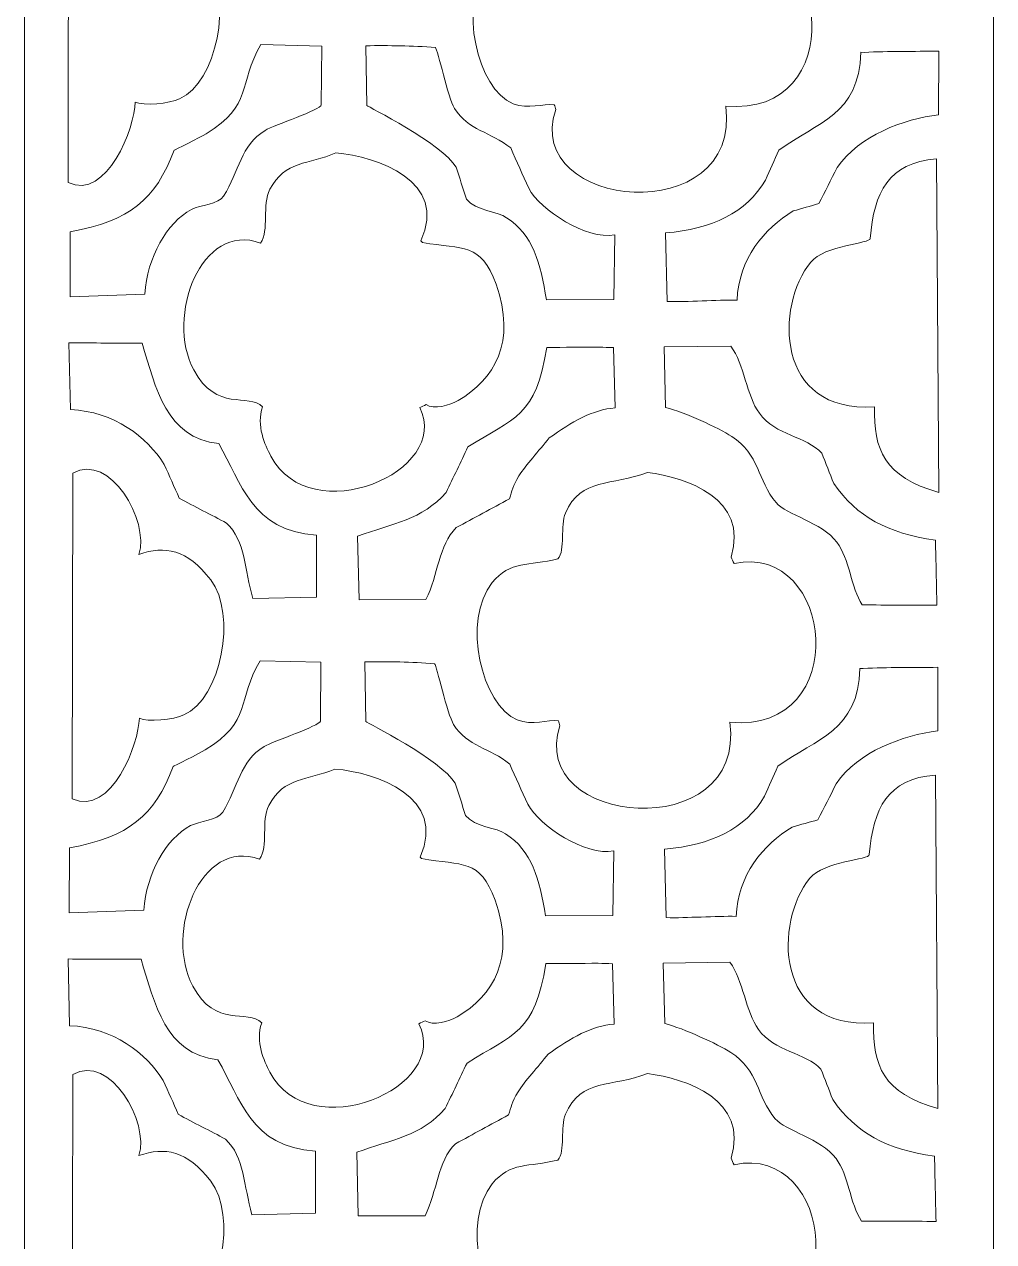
# Model space of a CAD drawing. Header units: centimetres. Extents: x 10.2 to 19.7, y -9.7 to 9.5.
# Drawn here: x 10.25 to 14.58, y -0.04 to 5.39 of the extents above; entities that cross this region are included whole.
import ezdxf

# ---------------------------------------------------------------- set-up
doc = ezdxf.new("R2010")
doc.units = ezdxf.units.CM
doc.header["$MEASUREMENT"] = 0
doc.layers.add('layer 1', color=7, linetype='Continuous')

msp = doc.modelspace()

# ---------------------------------------------------------------- linework, layer by layer
at = {"layer": 'layer 1', "color": 250, "lineweight": 9}
for points, knots in [([(10.27031, 9.5), (10.27031, 9.5), (14.55617, 9.5), (14.55617, 9.5), (14.55617, 9.5), (14.56809, 9.5), (14.57782, 9.48901), (14.57782, 9.47555), (14.57782, 9.47555), (14.57782, 9.47555), (14.57782, -9.47423), (14.57782, -9.47423), (14.57782, -9.47423), (14.57782, -9.48769), (14.56809, -9.49868), (14.55617, -9.49868), (14.55617, -9.49868), (14.55617, -9.49868), (10.27031, -9.49868), (10.27031, -9.49868), (10.27031, -9.49868), (10.25839, -9.49868), (10.24866, -9.48769), (10.24866, -9.47423), (10.24866, -9.47423), (10.24866, -9.47423), (10.24866, 9.47555), (10.24866, 9.47555), (10.24866, 9.47555), (10.24866, 9.48901), (10.25839, 9.5), (10.27031, 9.5)], [0, 0, 0, 0, 0.1111111, 0.1111111, 0.1111111, 0.1111111, 0.2222222, 0.2222222, 0.2222222, 0.2222222, 0.3333333, 0.3333333, 0.3333333, 0.3333333, 0.4444444, 0.4444444, 0.4444444, 0.4444444, 0.5555556, 0.5555556, 0.5555556, 0.5555556, 0.6666667, 0.6666667, 0.6666667, 0.6666667, 0.7777778, 0.7777778, 0.7777778, 0.7777778, 1, 1, 1, 1]), ([(10.44637, 6.13855), (10.44637, 6.13855), (10.44393, 4.68501), (10.44393, 4.68501), (10.44393, 4.68501), (10.61905, 4.60469), (10.7424, 4.93335), (10.74369, 5.0446), (10.74369, 5.0446), (10.77925, 5.02628), (10.89822, 5.03812), (10.94211, 5.05931), (10.94211, 5.05931), (11.10903, 5.13197), (11.18094, 5.50832), (11.06227, 5.66226), (11.06227, 5.66226), (10.95609, 5.80003), (10.85843, 5.81562), (10.74182, 5.77631), (10.74182, 5.77631), (10.78939, 5.92615), (10.61311, 6.23276), (10.44637, 6.13855)], [0, 0, 0, 0, 0.1428571, 0.1428571, 0.1428571, 0.1428571, 0.2857143, 0.2857143, 0.2857143, 0.2857143, 0.4285714, 0.4285714, 0.4285714, 0.4285714, 0.5714286, 0.5714286, 0.5714286, 0.5714286, 0.7142857, 0.7142857, 0.7142857, 0.7142857, 1, 1, 1, 1]), ([(13.01332, 6.14253), (12.85456, 6.08029), (12.71507, 6.12186), (12.64695, 5.96064), (12.64695, 5.96064), (12.6231, 5.90418), (12.64696, 5.79626), (12.61325, 5.75589), (12.61325, 5.75589), (12.48093, 5.7237), (12.40035, 5.74891), (12.31978, 5.65009), (12.31978, 5.65009), (12.18234, 5.48153), (12.27255, 5.10065), (12.43143, 5.03737), (12.43143, 5.03737), (12.49994, 5.01009), (12.56514, 5.0395), (12.61566, 5.03257), (12.61566, 5.03257), (12.61783, 5.02543), (12.62003, 5.01828), (12.6222, 5.01112), (12.6222, 5.01112), (12.46975, 4.56123), (13.45399, 4.47312), (13.38132, 5.0268), (13.38132, 5.0268), (13.93299, 4.97541), (13.847, 5.83105), (13.39979, 5.73539), (13.39979, 5.73539), (13.39532, 5.74495), (13.39084, 5.75453), (13.38635, 5.7641), (13.38635, 5.7641), (13.46767, 6.02521), (13.18676, 6.11997), (13.01332, 6.14253)], [0, 0, 0, 0, 0.0909091, 0.0909091, 0.0909091, 0.0909091, 0.1818182, 0.1818182, 0.1818182, 0.1818182, 0.2727273, 0.2727273, 0.2727273, 0.2727273, 0.3636364, 0.3636364, 0.3636364, 0.3636364, 0.4545455, 0.4545455, 0.4545455, 0.4545455, 0.5454545, 0.5454545, 0.5454545, 0.5454545, 0.6363636, 0.6363636, 0.6363636, 0.6363636, 0.7272727, 0.7272727, 0.7272727, 0.7272727, 0.8181818, 0.8181818, 0.8181818, 0.8181818, 1, 1, 1, 1]), ([(11.30529, 5.30132), (11.2014, 5.12299), (11.27124, 5.03227), (11.06093, 4.90351), (11.06093, 4.90351), (11.03413, 4.88711), (10.91719, 4.82927), (10.91719, 4.82927), (10.91719, 4.82927), (10.83423, 4.60803), (10.71942, 4.51442), (10.4539, 4.46554), (10.4539, 4.46554), (10.4539, 4.46554), (10.4534, 4.17482), (10.4534, 4.17482), (10.4534, 4.17482), (10.4534, 4.17482), (10.78699, 4.1874), (10.78699, 4.1874), (10.78699, 4.1874), (10.79632, 4.34996), (10.88567, 4.50763), (10.99537, 4.56488), (10.99537, 4.56488), (11.03507, 4.58559), (11.11599, 4.58854), (11.13876, 4.62494), (11.13876, 4.62494), (11.20853, 4.73652), (11.21428, 4.85232), (11.32366, 4.91794), (11.32366, 4.91794), (11.36417, 4.94223), (11.57295, 5.01044), (11.57482, 5.03193), (11.57482, 5.03193), (11.57482, 5.03193), (11.57706, 5.29467), (11.57706, 5.29467), (11.57706, 5.29467), (11.57706, 5.29467), (11.30529, 5.30132), (11.30529, 5.30132)], [0, 0, 0, 0, 0.0833333, 0.0833333, 0.0833333, 0.0833333, 0.1666667, 0.1666667, 0.1666667, 0.1666667, 0.25, 0.25, 0.25, 0.25, 0.3333333, 0.3333333, 0.3333333, 0.3333333, 0.4166667, 0.4166667, 0.4166667, 0.4166667, 0.5, 0.5, 0.5, 0.5, 0.5833333, 0.5833333, 0.5833333, 0.5833333, 0.6666667, 0.6666667, 0.6666667, 0.6666667, 0.75, 0.75, 0.75, 0.75, 0.8333333, 0.8333333, 0.8333333, 0.8333333, 1, 1, 1, 1]), ([(11.77316, 5.29621), (11.77316, 5.29621), (11.77842, 5.02924), (11.77842, 5.02924), (11.77842, 5.02924), (11.77845, 5.02783), (12.11565, 4.85786), (12.17737, 4.75387), (12.17737, 4.75387), (12.19267, 4.70621), (12.20797, 4.65851), (12.22328, 4.61085), (12.22328, 4.61085), (12.26451, 4.55806), (12.36508, 4.55618), (12.40157, 4.52849), (12.40157, 4.52849), (12.51766, 4.45547), (12.5556, 4.32469), (12.58029, 4.16192), (12.58029, 4.16192), (12.58029, 4.16192), (12.88144, 4.16317), (12.88144, 4.16317), (12.88144, 4.16317), (12.88144, 4.16317), (12.88565, 4.45177), (12.88565, 4.45177), (12.88565, 4.45177), (12.75685, 4.42847), (12.55514, 4.56206), (12.5011, 4.66034), (12.5011, 4.66034), (12.4743, 4.72013), (12.4475, 4.77993), (12.42069, 4.8397), (12.42069, 4.8397), (12.332, 4.9126), (12.23127, 4.91768), (12.17003, 5.01642), (12.17003, 5.01642), (12.14064, 5.06381), (12.09448, 5.27977), (12.08493, 5.28808), (12.08493, 5.28808), (11.97978, 5.29667), (11.87874, 5.29751), (11.77316, 5.29621)], [0, 0, 0, 0, 0.0769231, 0.0769231, 0.0769231, 0.0769231, 0.1538462, 0.1538462, 0.1538462, 0.1538462, 0.2307692, 0.2307692, 0.2307692, 0.2307692, 0.3076923, 0.3076923, 0.3076923, 0.3076923, 0.3846154, 0.3846154, 0.3846154, 0.3846154, 0.4615385, 0.4615385, 0.4615385, 0.4615385, 0.5384615, 0.5384615, 0.5384615, 0.5384615, 0.6153846, 0.6153846, 0.6153846, 0.6153846, 0.6923077, 0.6923077, 0.6923077, 0.6923077, 0.7692308, 0.7692308, 0.7692308, 0.7692308, 0.8461538, 0.8461538, 0.8461538, 0.8461538, 1, 1, 1, 1]), ([(13.99887, 5.26655), (13.99887, 5.26655), (13.98471, 5.26692), (13.98471, 5.26692), (13.98471, 5.26692), (13.9774, 4.98587), (13.79059, 4.95589), (13.61876, 4.82975), (13.61876, 4.82975), (13.59871, 4.78537), (13.57864, 4.74096), (13.55856, 4.69659), (13.55856, 4.69659), (13.47401, 4.55002), (13.31949, 4.47784), (13.112, 4.46008), (13.112, 4.46008), (13.112, 4.46008), (13.11999, 4.15405), (13.11999, 4.15405), (13.11999, 4.15405), (13.20975, 4.15171), (13.3418, 4.16199), (13.43155, 4.15965), (13.43155, 4.15965), (13.43991, 4.34481), (13.55234, 4.47986), (13.68261, 4.55862), (13.68261, 4.55862), (13.72071, 4.56946), (13.75882, 4.58029), (13.79691, 4.59111), (13.79691, 4.59111), (13.82429, 4.64474), (13.85171, 4.69841), (13.87909, 4.75206), (13.87909, 4.75206), (13.97654, 4.89692), (14.17621, 4.96777), (14.33198, 4.98842), (14.33198, 4.98842), (14.33198, 4.98842), (14.33229, 5.27205), (14.33229, 5.27205), (14.33229, 5.27205), (14.22308, 5.27049), (14.11008, 5.27241), (13.99887, 5.26655)], [0, 0, 0, 0, 0.0769231, 0.0769231, 0.0769231, 0.0769231, 0.1538462, 0.1538462, 0.1538462, 0.1538462, 0.2307692, 0.2307692, 0.2307692, 0.2307692, 0.3076923, 0.3076923, 0.3076923, 0.3076923, 0.3846154, 0.3846154, 0.3846154, 0.3846154, 0.4615385, 0.4615385, 0.4615385, 0.4615385, 0.5384615, 0.5384615, 0.5384615, 0.5384615, 0.6153846, 0.6153846, 0.6153846, 0.6153846, 0.6923077, 0.6923077, 0.6923077, 0.6923077, 0.7692308, 0.7692308, 0.7692308, 0.7692308, 0.8461538, 0.8461538, 0.8461538, 0.8461538, 1, 1, 1, 1]), ([(11.64013, 4.81751), (11.51755, 4.76562), (11.41108, 4.78287), (11.34517, 4.65502), (11.34517, 4.65502), (11.309, 4.58481), (11.34383, 4.47323), (11.30346, 4.41503), (11.30346, 4.41503), (11.03927, 4.51227), (10.87793, 4.08725), (11.00506, 3.84845), (11.00506, 3.84845), (11.10602, 3.65884), (11.2496, 3.74674), (11.31278, 3.68443), (11.31278, 3.68443), (11.28396, 3.5994), (11.3224, 3.51477), (11.34958, 3.46366), (11.34958, 3.46366), (11.52838, 3.12732), (12.1593, 3.39494), (12.01466, 3.68032), (12.01466, 3.68032), (12.02424, 3.68479), (12.0338, 3.68927), (12.04337, 3.69374), (12.04337, 3.69374), (12.07546, 3.66883), (12.15201, 3.69177), (12.18564, 3.71131), (12.18564, 3.71131), (12.34839, 3.8059), (12.44756, 3.97337), (12.35521, 4.2316), (12.35521, 4.2316), (12.28819, 4.41898), (12.20987, 4.38542), (12.02678, 4.41743), (12.02678, 4.41743), (12.02449, 4.41986), (12.02219, 4.42229), (12.01989, 4.42472), (12.01989, 4.42472), (12.14362, 4.69171), (11.82399, 4.80255), (11.64013, 4.81751)], [0, 0, 0, 0, 0.0769231, 0.0769231, 0.0769231, 0.0769231, 0.1538462, 0.1538462, 0.1538462, 0.1538462, 0.2307692, 0.2307692, 0.2307692, 0.2307692, 0.3076923, 0.3076923, 0.3076923, 0.3076923, 0.3846154, 0.3846154, 0.3846154, 0.3846154, 0.4615385, 0.4615385, 0.4615385, 0.4615385, 0.5384615, 0.5384615, 0.5384615, 0.5384615, 0.6153846, 0.6153846, 0.6153846, 0.6153846, 0.6923077, 0.6923077, 0.6923077, 0.6923077, 0.7692308, 0.7692308, 0.7692308, 0.7692308, 0.8461538, 0.8461538, 0.8461538, 0.8461538, 1, 1, 1, 1]), ([(14.32183, 4.79068), (14.32183, 4.79068), (14.33228, 3.30188), (14.33228, 3.30188), (14.33228, 3.30188), (14.08764, 3.37028), (14.04189, 3.49366), (14.04576, 3.68441), (14.04576, 3.68441), (13.6004, 3.65275), (13.6029, 4.1363), (13.76077, 4.32983), (13.76077, 4.32983), (13.82299, 4.4061), (14.0281, 4.41217), (14.02618, 4.43552), (14.02618, 4.43552), (14.04445, 4.64158), (14.10711, 4.77434), (14.32183, 4.79068)], [0, 0, 0, 0, 0.1666667, 0.1666667, 0.1666667, 0.1666667, 0.3333333, 0.3333333, 0.3333333, 0.3333333, 0.5, 0.5, 0.5, 0.5, 0.6666667, 0.6666667, 0.6666667, 0.6666667, 1, 1, 1, 1]), ([(11.5531, 3.11091), (11.26213, 3.13083), (11.21998, 3.34287), (11.11702, 3.51937), (11.11702, 3.51937), (10.88089, 3.54521), (10.83626, 3.76845), (10.77418, 3.96793), (10.77418, 3.96793), (10.66548, 3.9684), (10.55675, 3.96887), (10.44805, 3.96934), (10.44805, 3.96934), (10.44805, 3.96934), (10.45445, 3.67135), (10.45445, 3.67135), (10.45445, 3.67135), (10.64891, 3.66365), (10.79694, 3.54919), (10.87352, 3.42643), (10.87352, 3.42643), (10.89585, 3.37623), (10.91818, 3.32599), (10.94049, 3.27578), (10.94049, 3.27578), (11.00572, 3.23863), (11.08632, 3.20147), (11.15151, 3.16433), (11.15151, 3.16433), (11.23673, 3.08585), (11.23231, 2.95481), (11.26917, 2.82759), (11.26917, 2.82759), (11.26917, 2.82759), (11.55298, 2.83437), (11.55298, 2.83437), (11.55298, 2.83437), (11.55302, 2.92654), (11.55306, 3.01873), (11.5531, 3.11091)], [0, 0, 0, 0, 0.0909091, 0.0909091, 0.0909091, 0.0909091, 0.1818182, 0.1818182, 0.1818182, 0.1818182, 0.2727273, 0.2727273, 0.2727273, 0.2727273, 0.3636364, 0.3636364, 0.3636364, 0.3636364, 0.4545455, 0.4545455, 0.4545455, 0.4545455, 0.5454545, 0.5454545, 0.5454545, 0.5454545, 0.6363636, 0.6363636, 0.6363636, 0.6363636, 0.7272727, 0.7272727, 0.7272727, 0.7272727, 0.8181818, 0.8181818, 0.8181818, 0.8181818, 1, 1, 1, 1]), ([(12.81586, 3.95015), (12.73785, 3.94982), (12.65984, 3.9495), (12.58185, 3.94917), (12.58185, 3.94917), (12.53497, 3.64055), (12.43585, 3.63399), (12.22989, 3.50453), (12.22989, 3.50453), (12.1974, 3.43684), (12.1649, 3.36913), (12.13242, 3.30144), (12.13242, 3.30144), (12.02443, 3.17813), (11.89436, 3.16353), (11.73733, 3.10611), (11.73733, 3.10611), (11.73733, 3.10611), (11.74412, 2.8223), (11.74412, 2.8223), (11.74412, 2.8223), (11.74412, 2.8223), (12.04228, 2.82293), (12.04228, 2.82293), (12.04228, 2.82293), (12.09859, 2.93417), (12.09669, 3.06456), (12.17795, 3.14426), (12.17795, 3.14426), (12.25707, 3.1871), (12.33619, 3.22995), (12.41529, 3.27279), (12.41529, 3.27279), (12.4281, 3.31027), (12.42783, 3.32761), (12.45784, 3.37593), (12.45784, 3.37593), (12.48785, 3.42426), (12.54652, 3.48686), (12.59293, 3.54472), (12.59293, 3.54472), (12.69217, 3.6156), (12.78756, 3.67232), (12.88678, 3.67886), (12.88678, 3.67886), (12.88678, 3.67886), (12.87963, 3.94849), (12.87963, 3.94849), (12.87963, 3.94849), (12.85837, 3.94904), (12.83711, 3.9496), (12.81586, 3.95015)], [0, 0, 0, 0, 0.0714286, 0.0714286, 0.0714286, 0.0714286, 0.1428571, 0.1428571, 0.1428571, 0.1428571, 0.2142857, 0.2142857, 0.2142857, 0.2142857, 0.2857143, 0.2857143, 0.2857143, 0.2857143, 0.3571429, 0.3571429, 0.3571429, 0.3571429, 0.4285714, 0.4285714, 0.4285714, 0.4285714, 0.5, 0.5, 0.5, 0.5, 0.5714286, 0.5714286, 0.5714286, 0.5714286, 0.6428571, 0.6428571, 0.6428571, 0.6428571, 0.7142857, 0.7142857, 0.7142857, 0.7142857, 0.7857143, 0.7857143, 0.7857143, 0.7857143, 0.8571429, 0.8571429, 0.8571429, 0.8571429, 1, 1, 1, 1]), ([(14.32449, 2.79758), (14.32231, 2.89453), (14.3201, 2.99152), (14.3179, 3.08848), (14.3179, 3.08848), (14.10097, 3.1203), (13.9682, 3.19139), (13.8636, 3.3414), (13.8636, 3.3414), (13.84588, 3.38676), (13.82815, 3.43214), (13.81042, 3.47752), (13.81042, 3.47752), (13.74066, 3.55231), (13.60369, 3.55511), (13.53141, 3.65495), (13.53141, 3.65495), (13.47345, 3.73505), (13.46454, 3.87271), (13.40418, 3.95477), (13.40418, 3.95477), (13.40418, 3.95477), (13.10579, 3.95101), (13.10579, 3.95101), (13.10579, 3.95101), (13.10579, 3.95101), (13.11293, 3.68141), (13.11293, 3.68141), (13.11293, 3.68141), (13.20027, 3.65826), (13.34704, 3.59065), (13.40818, 3.55181), (13.40818, 3.55181), (13.53197, 3.47321), (13.52328, 3.35578), (13.6061, 3.25594), (13.6061, 3.25594), (13.65104, 3.20176), (13.80991, 3.16893), (13.87802, 3.07867), (13.87802, 3.07867), (13.93397, 3.00453), (13.93999, 2.87805), (13.99128, 2.79917), (13.99128, 2.79917), (14.10234, 2.79863), (14.21343, 2.79812), (14.32449, 2.79758)], [0, 0, 0, 0, 0.0769231, 0.0769231, 0.0769231, 0.0769231, 0.1538462, 0.1538462, 0.1538462, 0.1538462, 0.2307692, 0.2307692, 0.2307692, 0.2307692, 0.3076923, 0.3076923, 0.3076923, 0.3076923, 0.3846154, 0.3846154, 0.3846154, 0.3846154, 0.4615385, 0.4615385, 0.4615385, 0.4615385, 0.5384615, 0.5384615, 0.5384615, 0.5384615, 0.6153846, 0.6153846, 0.6153846, 0.6153846, 0.6923077, 0.6923077, 0.6923077, 0.6923077, 0.7692308, 0.7692308, 0.7692308, 0.7692308, 0.8461538, 0.8461538, 0.8461538, 0.8461538, 1, 1, 1, 1]), ([(10.46503, 3.38721), (10.46503, 3.38721), (10.46258, 1.93368), (10.46258, 1.93368), (10.46258, 1.93368), (10.63771, 1.85335), (10.76105, 2.18202), (10.76234, 2.29326), (10.76234, 2.29326), (10.7979, 2.27494), (10.91688, 2.28679), (10.96077, 2.30797), (10.96077, 2.30797), (11.12768, 2.38064), (11.1996, 2.75699), (11.08093, 2.91093), (11.08093, 2.91093), (10.97475, 3.04869), (10.87708, 3.06429), (10.76048, 3.02498), (10.76048, 3.02498), (10.80804, 3.17482), (10.63177, 3.48143), (10.46503, 3.38721)], [0, 0, 0, 0, 0.1428571, 0.1428571, 0.1428571, 0.1428571, 0.2857143, 0.2857143, 0.2857143, 0.2857143, 0.4285714, 0.4285714, 0.4285714, 0.4285714, 0.5714286, 0.5714286, 0.5714286, 0.5714286, 0.7142857, 0.7142857, 0.7142857, 0.7142857, 1, 1, 1, 1]), ([(13.03197, 3.3912), (12.87322, 3.32896), (12.73373, 3.37052), (12.66561, 3.20931), (12.66561, 3.20931), (12.64176, 3.15285), (12.66562, 3.04492), (12.63191, 3.00456), (12.63191, 3.00456), (12.49959, 2.97237), (12.41901, 2.99757), (12.33843, 2.89875), (12.33843, 2.89875), (12.201, 2.73019), (12.29121, 2.34932), (12.45009, 2.28604), (12.45009, 2.28604), (12.5186, 2.25875), (12.5838, 2.28816), (12.63431, 2.28124), (12.63431, 2.28124), (12.63649, 2.27409), (12.63868, 2.26695), (12.64086, 2.25979), (12.64086, 2.25979), (12.4884, 1.8099), (13.47264, 1.72178), (13.39998, 2.27547), (13.39998, 2.27547), (13.95165, 2.22408), (13.86566, 3.07972), (13.41845, 2.98405), (13.41845, 2.98405), (13.41397, 2.99362), (13.4095, 3.0032), (13.40501, 3.01277), (13.40501, 3.01277), (13.48633, 3.27387), (13.20542, 3.36863), (13.03197, 3.3912)], [0, 0, 0, 0, 0.0909091, 0.0909091, 0.0909091, 0.0909091, 0.1818182, 0.1818182, 0.1818182, 0.1818182, 0.2727273, 0.2727273, 0.2727273, 0.2727273, 0.3636364, 0.3636364, 0.3636364, 0.3636364, 0.4545455, 0.4545455, 0.4545455, 0.4545455, 0.5454545, 0.5454545, 0.5454545, 0.5454545, 0.6363636, 0.6363636, 0.6363636, 0.6363636, 0.7272727, 0.7272727, 0.7272727, 0.7272727, 0.8181818, 0.8181818, 0.8181818, 0.8181818, 1, 1, 1, 1]), ([(11.30117, 2.54998), (11.19728, 2.37165), (11.26712, 2.28094), (11.05681, 2.15218), (11.05681, 2.15218), (11.03001, 2.13577), (10.91307, 2.07794), (10.91307, 2.07794), (10.91307, 2.07794), (10.83011, 1.8567), (10.7153, 1.76309), (10.44978, 1.71421), (10.44978, 1.71421), (10.44978, 1.71421), (10.44928, 1.42348), (10.44928, 1.42348), (10.44928, 1.42348), (10.44928, 1.42348), (10.78287, 1.43606), (10.78287, 1.43606), (10.78287, 1.43606), (10.7922, 1.59863), (10.88155, 1.75629), (10.99125, 1.81354), (10.99125, 1.81354), (11.03095, 1.83425), (11.11187, 1.8372), (11.13464, 1.8736), (11.13464, 1.8736), (11.20441, 1.98519), (11.21016, 2.10099), (11.31954, 2.16661), (11.31954, 2.16661), (11.36005, 2.1909), (11.56883, 2.2591), (11.5707, 2.2806), (11.5707, 2.2806), (11.5707, 2.2806), (11.57294, 2.54333), (11.57294, 2.54333), (11.57294, 2.54333), (11.57294, 2.54333), (11.30117, 2.54998), (11.30117, 2.54998)], [0, 0, 0, 0, 0.0833333, 0.0833333, 0.0833333, 0.0833333, 0.1666667, 0.1666667, 0.1666667, 0.1666667, 0.25, 0.25, 0.25, 0.25, 0.3333333, 0.3333333, 0.3333333, 0.3333333, 0.4166667, 0.4166667, 0.4166667, 0.4166667, 0.5, 0.5, 0.5, 0.5, 0.5833333, 0.5833333, 0.5833333, 0.5833333, 0.6666667, 0.6666667, 0.6666667, 0.6666667, 0.75, 0.75, 0.75, 0.75, 0.8333333, 0.8333333, 0.8333333, 0.8333333, 1, 1, 1, 1]), ([(11.76904, 2.54487), (11.76904, 2.54487), (11.7743, 2.2779), (11.7743, 2.2779), (11.7743, 2.2779), (11.77433, 2.2765), (12.11153, 2.10652), (12.17325, 2.00253), (12.17325, 2.00253), (12.18855, 1.95487), (12.20385, 1.90718), (12.21916, 1.85952), (12.21916, 1.85952), (12.26039, 1.80673), (12.36096, 1.80484), (12.39745, 1.77715), (12.39745, 1.77715), (12.51354, 1.70413), (12.55148, 1.57336), (12.57617, 1.41059), (12.57617, 1.41059), (12.57617, 1.41059), (12.87732, 1.41184), (12.87732, 1.41184), (12.87732, 1.41184), (12.87732, 1.41184), (12.88153, 1.70044), (12.88153, 1.70044), (12.88153, 1.70044), (12.75273, 1.67714), (12.55102, 1.81073), (12.49698, 1.909), (12.49698, 1.909), (12.47018, 1.96879), (12.44338, 2.0286), (12.41657, 2.08837), (12.41657, 2.08837), (12.32788, 2.16126), (12.22715, 2.16635), (12.16591, 2.26508), (12.16591, 2.26508), (12.13652, 2.31247), (12.09036, 2.52844), (12.08081, 2.53674), (12.08081, 2.53674), (11.97566, 2.54533), (11.87462, 2.54617), (11.76904, 2.54487)], [0, 0, 0, 0, 0.0769231, 0.0769231, 0.0769231, 0.0769231, 0.1538462, 0.1538462, 0.1538462, 0.1538462, 0.2307692, 0.2307692, 0.2307692, 0.2307692, 0.3076923, 0.3076923, 0.3076923, 0.3076923, 0.3846154, 0.3846154, 0.3846154, 0.3846154, 0.4615385, 0.4615385, 0.4615385, 0.4615385, 0.5384615, 0.5384615, 0.5384615, 0.5384615, 0.6153846, 0.6153846, 0.6153846, 0.6153846, 0.6923077, 0.6923077, 0.6923077, 0.6923077, 0.7692308, 0.7692308, 0.7692308, 0.7692308, 0.8461538, 0.8461538, 0.8461538, 0.8461538, 1, 1, 1, 1]), ([(13.99475, 2.51521), (13.99475, 2.51521), (13.98059, 2.51558), (13.98059, 2.51558), (13.98059, 2.51558), (13.97328, 2.23454), (13.78647, 2.20456), (13.61464, 2.07841), (13.61464, 2.07841), (13.59459, 2.03404), (13.57452, 1.98963), (13.55444, 1.94525), (13.55444, 1.94525), (13.46989, 1.79869), (13.31537, 1.7265), (13.10788, 1.70874), (13.10788, 1.70874), (13.10788, 1.70874), (13.11587, 1.40272), (13.11587, 1.40272), (13.11587, 1.40272), (13.20563, 1.40038), (13.33768, 1.41066), (13.42743, 1.40832), (13.42743, 1.40832), (13.43579, 1.59348), (13.54822, 1.72853), (13.67849, 1.80729), (13.67849, 1.80729), (13.71659, 1.81812), (13.7547, 1.82896), (13.79279, 1.83977), (13.79279, 1.83977), (13.82017, 1.89341), (13.84759, 1.94708), (13.87497, 2.00073), (13.87497, 2.00073), (13.97242, 2.14558), (14.17209, 2.21644), (14.32786, 2.23709), (14.32786, 2.23709), (14.32786, 2.23709), (14.32817, 2.52071), (14.32817, 2.52071), (14.32817, 2.52071), (14.21896, 2.51915), (14.10596, 2.52108), (13.99475, 2.51521)], [0, 0, 0, 0, 0.0769231, 0.0769231, 0.0769231, 0.0769231, 0.1538462, 0.1538462, 0.1538462, 0.1538462, 0.2307692, 0.2307692, 0.2307692, 0.2307692, 0.3076923, 0.3076923, 0.3076923, 0.3076923, 0.3846154, 0.3846154, 0.3846154, 0.3846154, 0.4615385, 0.4615385, 0.4615385, 0.4615385, 0.5384615, 0.5384615, 0.5384615, 0.5384615, 0.6153846, 0.6153846, 0.6153846, 0.6153846, 0.6923077, 0.6923077, 0.6923077, 0.6923077, 0.7692308, 0.7692308, 0.7692308, 0.7692308, 0.8461538, 0.8461538, 0.8461538, 0.8461538, 1, 1, 1, 1]), ([(11.63601, 2.06618), (11.51343, 2.01429), (11.40696, 2.03154), (11.34105, 1.90369), (11.34105, 1.90369), (11.30488, 1.83348), (11.33971, 1.7219), (11.29934, 1.6637), (11.29934, 1.6637), (11.03515, 1.76093), (10.87381, 1.33592), (11.00094, 1.09712), (11.00094, 1.09712), (11.1019, 0.9075), (11.24548, 0.9954), (11.30866, 0.93309), (11.30866, 0.93309), (11.27984, 0.84807), (11.31828, 0.76343), (11.34546, 0.71233), (11.34546, 0.71233), (11.52426, 0.37599), (12.15518, 0.64361), (12.01054, 0.92898), (12.01054, 0.92898), (12.02012, 0.93346), (12.02968, 0.93793), (12.03925, 0.94241), (12.03925, 0.94241), (12.07134, 0.9175), (12.14789, 0.94043), (12.18152, 0.95998), (12.18152, 0.95998), (12.34427, 1.05456), (12.44344, 1.22204), (12.35109, 1.48027), (12.35109, 1.48027), (12.28407, 1.66764), (12.20575, 1.63409), (12.02266, 1.6661), (12.02266, 1.6661), (12.02037, 1.66852), (12.01807, 1.67096), (12.01577, 1.67338), (12.01577, 1.67338), (12.1395, 1.94037), (11.81987, 2.05122), (11.63601, 2.06618)], [0, 0, 0, 0, 0.0769231, 0.0769231, 0.0769231, 0.0769231, 0.1538462, 0.1538462, 0.1538462, 0.1538462, 0.2307692, 0.2307692, 0.2307692, 0.2307692, 0.3076923, 0.3076923, 0.3076923, 0.3076923, 0.3846154, 0.3846154, 0.3846154, 0.3846154, 0.4615385, 0.4615385, 0.4615385, 0.4615385, 0.5384615, 0.5384615, 0.5384615, 0.5384615, 0.6153846, 0.6153846, 0.6153846, 0.6153846, 0.6923077, 0.6923077, 0.6923077, 0.6923077, 0.7692308, 0.7692308, 0.7692308, 0.7692308, 0.8461538, 0.8461538, 0.8461538, 0.8461538, 1, 1, 1, 1]), ([(14.31771, 2.03934), (14.31771, 2.03934), (14.32816, 0.55055), (14.32816, 0.55055), (14.32816, 0.55055), (14.08352, 0.61894), (14.03777, 0.74233), (14.04164, 0.93308), (14.04164, 0.93308), (13.59628, 0.90142), (13.59878, 1.38497), (13.75665, 1.57849), (13.75665, 1.57849), (13.81887, 1.65477), (14.02398, 1.66084), (14.02206, 1.68419), (14.02206, 1.68419), (14.04033, 1.89025), (14.10299, 2.02301), (14.31771, 2.03934)], [0, 0, 0, 0, 0.1666667, 0.1666667, 0.1666667, 0.1666667, 0.3333333, 0.3333333, 0.3333333, 0.3333333, 0.5, 0.5, 0.5, 0.5, 0.6666667, 0.6666667, 0.6666667, 0.6666667, 1, 1, 1, 1]), ([(11.54898, 0.35958), (11.25801, 0.37949), (11.21586, 0.59153), (11.1129, 0.76803), (11.1129, 0.76803), (10.87677, 0.79387), (10.83214, 1.01712), (10.77006, 1.21659), (10.77006, 1.21659), (10.66136, 1.21706), (10.55263, 1.21754), (10.44393, 1.21801), (10.44393, 1.21801), (10.44393, 1.21801), (10.45033, 0.92002), (10.45033, 0.92002), (10.45033, 0.92002), (10.64479, 0.91232), (10.79282, 0.79785), (10.8694, 0.6751), (10.8694, 0.6751), (10.89173, 0.62489), (10.91406, 0.57465), (10.93637, 0.52445), (10.93637, 0.52445), (11.0016, 0.4873), (11.0822, 0.45013), (11.14739, 0.413), (11.14739, 0.413), (11.23261, 0.33452), (11.22819, 0.20347), (11.26505, 0.07626), (11.26505, 0.07626), (11.26505, 0.07626), (11.54886, 0.08303), (11.54886, 0.08303), (11.54886, 0.08303), (11.5489, 0.17521), (11.54894, 0.2674), (11.54898, 0.35958)], [0, 0, 0, 0, 0.0909091, 0.0909091, 0.0909091, 0.0909091, 0.1818182, 0.1818182, 0.1818182, 0.1818182, 0.2727273, 0.2727273, 0.2727273, 0.2727273, 0.3636364, 0.3636364, 0.3636364, 0.3636364, 0.4545455, 0.4545455, 0.4545455, 0.4545455, 0.5454545, 0.5454545, 0.5454545, 0.5454545, 0.6363636, 0.6363636, 0.6363636, 0.6363636, 0.7272727, 0.7272727, 0.7272727, 0.7272727, 0.8181818, 0.8181818, 0.8181818, 0.8181818, 1, 1, 1, 1]), ([(12.81174, 1.19882), (12.73373, 1.19849), (12.65572, 1.19816), (12.57773, 1.19783), (12.57773, 1.19783), (12.53085, 0.88922), (12.43173, 0.88266), (12.22577, 0.75319), (12.22577, 0.75319), (12.19328, 0.6855), (12.16078, 0.6178), (12.1283, 0.5501), (12.1283, 0.5501), (12.02031, 0.4268), (11.89025, 0.4122), (11.73321, 0.35477), (11.73321, 0.35477), (11.73321, 0.35477), (11.74, 0.07096), (11.74, 0.07096), (11.74, 0.07096), (11.74, 0.07096), (12.03816, 0.0716), (12.03816, 0.0716), (12.03816, 0.0716), (12.09447, 0.18283), (12.09257, 0.31322), (12.17383, 0.39293), (12.17383, 0.39293), (12.25295, 0.43576), (12.33207, 0.47862), (12.41117, 0.52145), (12.41117, 0.52145), (12.42398, 0.55893), (12.42371, 0.57628), (12.45372, 0.6246), (12.45372, 0.6246), (12.48373, 0.67292), (12.5424, 0.73552), (12.58881, 0.79339), (12.58881, 0.79339), (12.68805, 0.86426), (12.78344, 0.92098), (12.88266, 0.92753), (12.88266, 0.92753), (12.88266, 0.92753), (12.87551, 1.19716), (12.87551, 1.19716), (12.87551, 1.19716), (12.85425, 1.19771), (12.83299, 1.19826), (12.81174, 1.19882)], [0, 0, 0, 0, 0.0714286, 0.0714286, 0.0714286, 0.0714286, 0.1428571, 0.1428571, 0.1428571, 0.1428571, 0.2142857, 0.2142857, 0.2142857, 0.2142857, 0.2857143, 0.2857143, 0.2857143, 0.2857143, 0.3571429, 0.3571429, 0.3571429, 0.3571429, 0.4285714, 0.4285714, 0.4285714, 0.4285714, 0.5, 0.5, 0.5, 0.5, 0.5714286, 0.5714286, 0.5714286, 0.5714286, 0.6428571, 0.6428571, 0.6428571, 0.6428571, 0.7142857, 0.7142857, 0.7142857, 0.7142857, 0.7857143, 0.7857143, 0.7857143, 0.7857143, 0.8571429, 0.8571429, 0.8571429, 0.8571429, 1, 1, 1, 1]), ([(14.32037, 0.04625), (14.31819, 0.14319), (14.31598, 0.24018), (14.31378, 0.33714), (14.31378, 0.33714), (14.09685, 0.36897), (13.96408, 0.44006), (13.85948, 0.59006), (13.85948, 0.59006), (13.84176, 0.63543), (13.82403, 0.6808), (13.8063, 0.72618), (13.8063, 0.72618), (13.73654, 0.80098), (13.59957, 0.80378), (13.52729, 0.90362), (13.52729, 0.90362), (13.46933, 0.98372), (13.46042, 1.12138), (13.40006, 1.20344), (13.40006, 1.20344), (13.40006, 1.20344), (13.10167, 1.19967), (13.10167, 1.19967), (13.10167, 1.19967), (13.10167, 1.19967), (13.10881, 0.93007), (13.10881, 0.93007), (13.10881, 0.93007), (13.19615, 0.90692), (13.34292, 0.83932), (13.40406, 0.80048), (13.40406, 0.80048), (13.52785, 0.72188), (13.51916, 0.60445), (13.60198, 0.5046), (13.60198, 0.5046), (13.64692, 0.45042), (13.80579, 0.4176), (13.8739, 0.32733), (13.8739, 0.32733), (13.92985, 0.2532), (13.93587, 0.12672), (13.98716, 0.04783), (13.98716, 0.04783), (14.09822, 0.0473), (14.20931, 0.04678), (14.32037, 0.04625)], [0, 0, 0, 0, 0.0769231, 0.0769231, 0.0769231, 0.0769231, 0.1538462, 0.1538462, 0.1538462, 0.1538462, 0.2307692, 0.2307692, 0.2307692, 0.2307692, 0.3076923, 0.3076923, 0.3076923, 0.3076923, 0.3846154, 0.3846154, 0.3846154, 0.3846154, 0.4615385, 0.4615385, 0.4615385, 0.4615385, 0.5384615, 0.5384615, 0.5384615, 0.5384615, 0.6153846, 0.6153846, 0.6153846, 0.6153846, 0.6923077, 0.6923077, 0.6923077, 0.6923077, 0.7692308, 0.7692308, 0.7692308, 0.7692308, 0.8461538, 0.8461538, 0.8461538, 0.8461538, 1, 1, 1, 1]), ([(10.46503, 0.70255), (10.46503, 0.70255), (10.46258, -0.75099), (10.46258, -0.75099), (10.46258, -0.75099), (10.63771, -0.83131), (10.76105, -0.50264), (10.76234, -0.3914), (10.76234, -0.3914), (10.7979, -0.40972), (10.91688, -0.39788), (10.96077, -0.37669), (10.96077, -0.37669), (11.12768, -0.30402), (11.1996, 0.07232), (11.08093, 0.22627), (11.08093, 0.22627), (10.97475, 0.36403), (10.87708, 0.37963), (10.76048, 0.34032), (10.76048, 0.34032), (10.80804, 0.49016), (10.63177, 0.79676), (10.46503, 0.70255)], [0, 0, 0, 0, 0.1428571, 0.1428571, 0.1428571, 0.1428571, 0.2857143, 0.2857143, 0.2857143, 0.2857143, 0.4285714, 0.4285714, 0.4285714, 0.4285714, 0.5714286, 0.5714286, 0.5714286, 0.5714286, 0.7142857, 0.7142857, 0.7142857, 0.7142857, 1, 1, 1, 1]), ([(13.03197, 0.70653), (12.87322, 0.6443), (12.73373, 0.68586), (12.66561, 0.52465), (12.66561, 0.52465), (12.64176, 0.46819), (12.66562, 0.36026), (12.63191, 0.31989), (12.63191, 0.31989), (12.49959, 0.28771), (12.41901, 0.31291), (12.33843, 0.21409), (12.33843, 0.21409), (12.201, 0.04553), (12.29121, -0.33534), (12.45009, -0.39862), (12.45009, -0.39862), (12.5186, -0.42591), (12.5838, -0.3965), (12.63431, -0.40343), (12.63431, -0.40343), (12.63649, -0.41057), (12.63868, -0.41771), (12.64086, -0.42487), (12.64086, -0.42487), (12.4884, -0.87476), (13.47264, -0.96288), (13.39998, -0.4092), (13.39998, -0.4092), (13.95165, -0.46059), (13.86566, 0.39505), (13.41845, 0.29939), (13.41845, 0.29939), (13.41397, 0.30896), (13.4095, 0.31854), (13.40501, 0.3281), (13.40501, 0.3281), (13.48633, 0.58921), (13.20542, 0.68397), (13.03197, 0.70653)], [0, 0, 0, 0, 0.0909091, 0.0909091, 0.0909091, 0.0909091, 0.1818182, 0.1818182, 0.1818182, 0.1818182, 0.2727273, 0.2727273, 0.2727273, 0.2727273, 0.3636364, 0.3636364, 0.3636364, 0.3636364, 0.4545455, 0.4545455, 0.4545455, 0.4545455, 0.5454545, 0.5454545, 0.5454545, 0.5454545, 0.6363636, 0.6363636, 0.6363636, 0.6363636, 0.7272727, 0.7272727, 0.7272727, 0.7272727, 0.8181818, 0.8181818, 0.8181818, 0.8181818, 1, 1, 1, 1])]:
    msp.add_open_spline(points, degree=3, knots=knots, dxfattribs=at)

doc.saveas('drawing.dxf')
